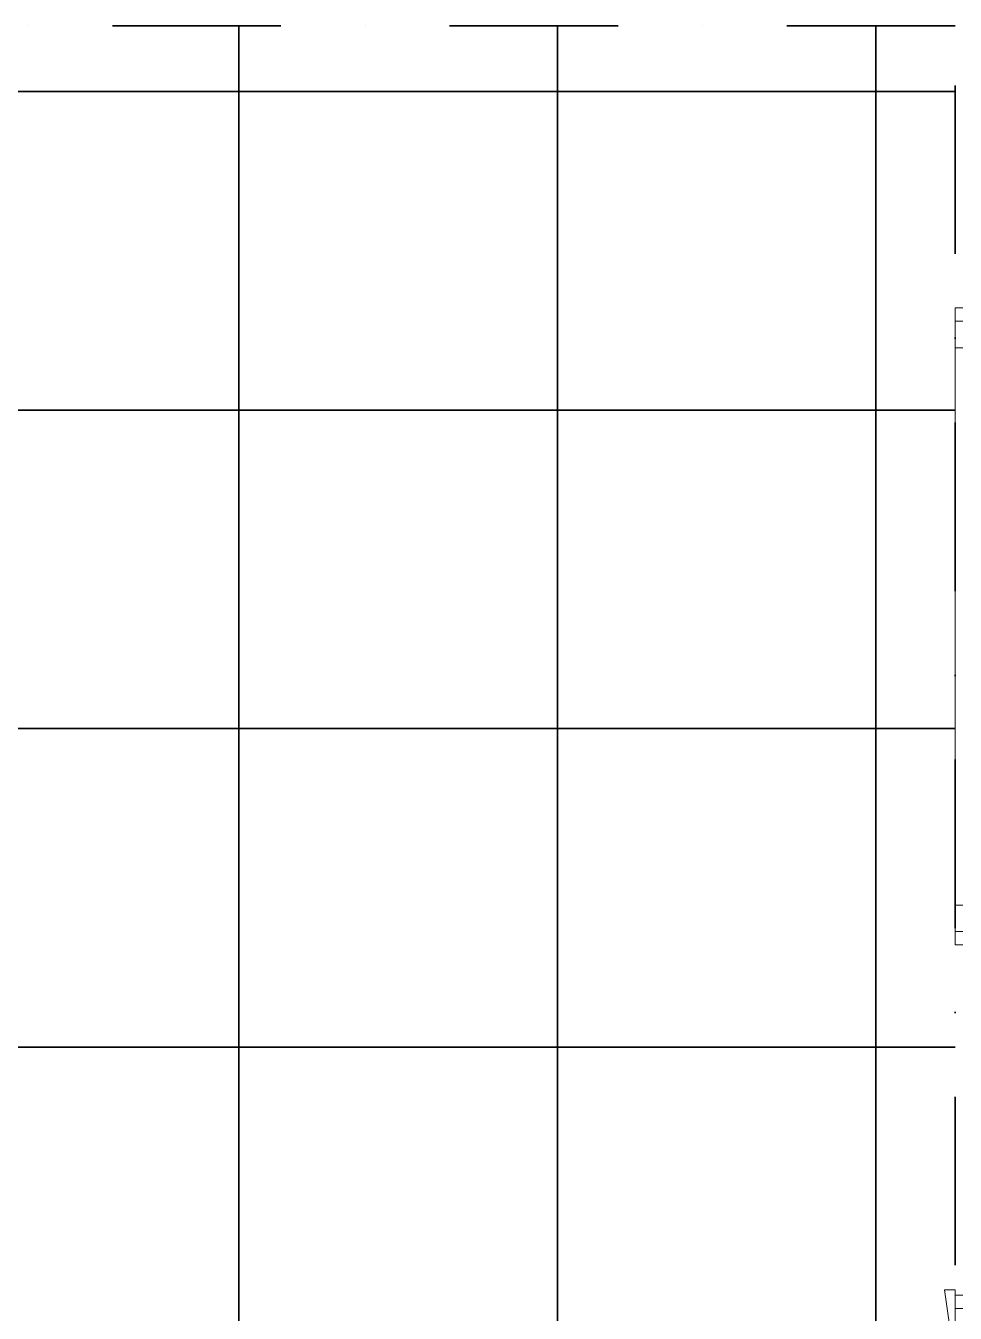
# Model space of a CAD drawing. Header units: inches. Extents: x -246178 to 57169, y -29325 to 19878.
# Drawn here: x 29599 to 31350, y -5301 to -2876 of the extents above; entities that cross this region are included whole.
import ezdxf

# ---------------------------------------------------------------- set-up
doc = ezdxf.new("R2010")
doc.units = ezdxf.units.IN
doc.header["$LTSCALE"] = 25
doc.header["$MEASUREMENT"] = 0
doc.linetypes.add('DASHDOT', pattern=[25.4, 12.7, -6.35, 0, -6.35])
doc.layers.get('0').update_dxf_attribs({"color": 8})
for name, color, linetype, lineweight in [('00-Ground Floor$0$Aluminum', 251, 'Continuous', 5), ('00-Ground Floor$0$Walls', 251, 'Continuous', 5), ('00-Ground Floor$0$Wooden Joinery', 251, 'Continuous', 5), ('E-LITE-CLNG-CNDT', 6, 'DASHDOT', 35)]:
    doc.layers.add(name, color=color, linetype=linetype, lineweight=lineweight)

# ---------------------------------------------------------------- blocks, each defined once
blk = doc.blocks.new('00-Ground Floor$0$A$C72370EFE')
at = {"layer": '00-Ground Floor$0$Wooden Joinery'}
for p, q in [((-0.01, -0.04), (-0.02, -0.04)), ((-0.01, -0.03), (-0.01, -0.07)), ((0, -0.03), (-0.01, -0.03)), ((0.04, -0.03), (0.05, -0.03)), ((0.05, -0.03), (0.05, -0.07)), ((0.05, -0.04), (0.06, -0.04)), ((-0.05, -0.07), (-0.05, -0.16)), ((-0.03, -0.07), (-0.03, -0.16)), ((-0.01, -0.06), (-0.02, -0.06)), ((0, -0.07), (-0.01, -0.07)), ((0.04, -0.07), (0.05, -0.07)), ((0.05, -0.06), (0.06, -0.06)), ((0.07, -0.07), (0.07, -0.16)), ((0.09, -0.07), (0.09, -0.16)), ((-0.01, -0.17), (-0.02, -0.17)), ((-0.01, -0.19), (-0.02, -0.19)), ((-0.01, -0.17), (-0.01, -0.19)), ((0.05, -0.17), (0.06, -0.17)), ((0.05, -0.17), (0.05, -0.19)), ((0.05, -0.19), (0.06, -0.19))]:
    blk.add_line(p, q, dxfattribs=at)
for centre, radius, start, end in [((-0.02, -0.07), 0.03, 90, 180), ((0.06, -0.07), 0.03, 0, 90), ((-0.02, -0.07), 0.01, 90, 180), ((0.06, -0.07), 0.01, 0, 90), ((-0.02, -0.16), 0.03, 180, 270), ((-0.02, -0.16), 0.01, 180, 270), ((0.06, -0.16), 0.01, 270, 0), ((0.06, -0.16), 0.03, 270, 0)]:
    blk.add_arc(centre, radius, start, end, dxfattribs=at)
blk = doc.blocks.new('00-Ground Floor$0$A$C5DAD61B4')
at = {"layer": '00-Ground Floor$0$Wooden Joinery'}
for points in [[(80, 959.1), (80, 969.1), (10, 979.1), (10, 959.1)], [(940, 959.1), (940, 969.1), (1010, 979.1), (1010, 959.1)], [(70, 859.1), (70, 849.1), (0, 839.1), (0, 859.1)], [(120, 859.1), (120, 0), (80, 0), (80, 859.1)], [(950, 859.1), (950, 849.1), (1020, 839.1), (1020, 859.1)]]:
    blk.add_lwpolyline(points, close=True, dxfattribs=at)
for points in [[(45, 859.1), (45, 959.1), (20, 959.1), (20, 859.1), (45, 859.1)], [(45, 859.1), (80, 859.1), (80, 899.1), (90, 899.1), (90, 959.1), (45, 959.1), (45, 859.1)], [(975, 859.1), (940, 859.1), (940, 899.1), (930, 899.1), (930, 959.1), (975, 959.1), (975, 859.1)], [(975, 859.1), (975, 959.1), (1000, 959.1), (1000, 859.1), (975, 859.1)]]:
    blk.add_lwpolyline(points, dxfattribs=at)
blk.add_arc((80, 859.1), 860, 272.666, 0, dxfattribs=at)
at = {"layer": '00-Ground Floor$0$Wooden Joinery', "xscale": 999.9999999998854, "yscale": 999.9999999998854, "zscale": 999.9999999998854, "rotation": 180}
blk.add_blockref('00-Ground Floor$0$A$C72370EFE', (120, 0), dxfattribs=at)
blk = doc.blocks.new('00-Ground Floor$0$A$C37be4daf')
at = {"layer": '00-Ground Floor$0$Aluminum'}
for p, q in [((1416, 598.2), (216, 598.2)), ((241, 498.2), (241, 598.2)), ((291, 548.2), (291, 598.2)), ((1341, 548.2), (1341, 598.2)), ((1391, 498.2), (1391, 598.2)), ((291, 573.2), (1341, 573.2)), ((1391, 548.2), (241, 548.2)), ((1416, 498.2), (216, 498.2))]:
    blk.add_line(p, q, dxfattribs=at)
at = {"layer": '00-Ground Floor$0$Walls'}
for p, q in [((216, 498.2), (216, 598.2)), ((1416, 498.2), (1416, 598.2))]:
    blk.add_line(p, q, dxfattribs=at)
blk = doc.blocks.new('00-Ground Floor$0$A$Ce9e1c4c3')
at = {"color": 254}
for p, q in [((-68650.5, -2875.8, 0), (-76050.5, -2875.8, 0)), ((-68650.5, -13467.4, 0), (-68650.5, -2875.8, 0))]:
    blk.add_line(p, q, dxfattribs=at)
at = {"color": 254, "linetype": 'Continuous'}
for p, q in [((-70000, -13467.4), (-70000, -2875.8)), ((-69400, -13467.4), (-69400, -2875.8)), ((-68800, -13467.4), (-68800, -2875.8)), ((-76050.5, -3000), (-68650.5, -3000)), ((-76050.5, -3600), (-68650.5, -3600)), ((-76050.5, -4200), (-68650.5, -4200)), ((-76050.5, -4800), (-68650.5, -4800))]:
    blk.add_line(p, q, dxfattribs=at)
blk = doc.blocks.new('00-Ground Floor')
at = {"color": 254}
blk.add_blockref('00-Ground Floor$0$A$Ce9e1c4c3', (100000, 0), dxfattribs=at)
at = {"rotation": 90}
blk.add_blockref('00-Ground Floor$0$A$C37be4daf', (31947.7, -4823.4, 0), dxfattribs=at)
at = {"layer": '00-Ground Floor$0$Wooden Joinery', "rotation": 89.99999999999999}
blk.add_blockref('00-Ground Floor$0$A$C5DAD61B4', (32308.6, -6267.4, 0), dxfattribs=at)

msp = doc.modelspace()

# ---------------------------------------------------------------- block references
at = {"layer": 'E-LITE-CLNG-CNDT'}
msp.add_blockref('00-Ground Floor', (0, 0), dxfattribs=at)

doc.saveas('drawing.dxf')
